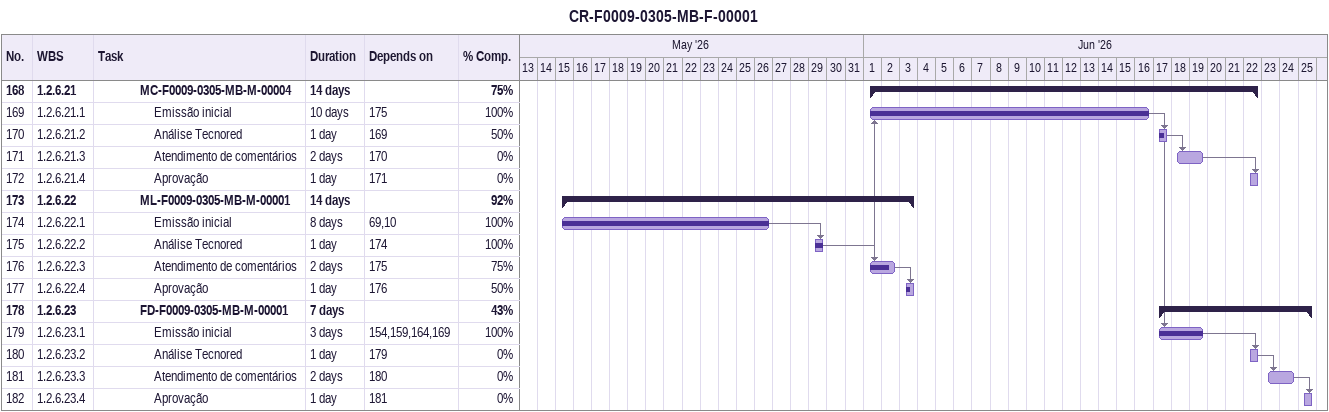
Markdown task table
CR-F0009-0305-MB-F-00001

| ID | WBS | Task | Duration | Start | Finish | Predecessors | % complete |
|---|---|---|---|---|---|---|---|
| 168 | 1.2.6.21 | **MC-F0009-0305-MB-M-00004** | 14d | 2026-06-01 | 2026-06-22 |  | 75 |
| 169 | 1.2.6.21.1 | Emissão inicial | 10d | 2026-06-01 | 2026-06-16 | 175 | 100 |
| 170 | 1.2.6.21.2 | Análise Tecnored | 1d | 2026-06-17 | 2026-06-17 | 169 | 50 |
| 171 | 1.2.6.21.3 | Atendimento de comentários | 2d | 2026-06-18 | 2026-06-19 | 170 | 0 |
| 172 | 1.2.6.21.4 | Aprovação | 1d | 2026-06-22 | 2026-06-22 | 171 | 0 |
| 173 | 1.2.6.22 | **ML-F0009-0305-MB-M-00001** | 14d | 2026-05-15 | 2026-06-03 |  | 92 |
| 174 | 1.2.6.22.1 | Emissão inicial | 8d | 2026-05-15 | 2026-05-26 | 69, 10 | 100 |
| 175 | 1.2.6.22.2 | Análise Tecnored | 1d | 2026-05-29 | 2026-05-29 | 174 | 100 |
| 176 | 1.2.6.22.3 | Atendimento de comentários | 2d | 2026-06-01 | 2026-06-02 | 175 | 75 |
| 177 | 1.2.6.22.4 | Aprovação | 1d | 2026-06-03 | 2026-06-03 | 176 | 50 |
| 178 | 1.2.6.23 | **FD-F0009-0305-MB-M-00001** | 7d | 2026-06-17 | 2026-06-25 |  | 43 |
| 179 | 1.2.6.23.1 | Emissão inicial | 3d | 2026-06-17 | 2026-06-19 | 154, 159, 164, 169 | 100 |
| 180 | 1.2.6.23.2 | Análise Tecnored | 1d | 2026-06-22 | 2026-06-22 | 179 | 0 |
| 181 | 1.2.6.23.3 | Atendimento de comentários | 2d | 2026-06-23 | 2026-06-24 | 180 | 0 |
| 182 | 1.2.6.23.4 | Aprovação | 1d | 2026-06-25 | 2026-06-25 | 181 | 0 |
